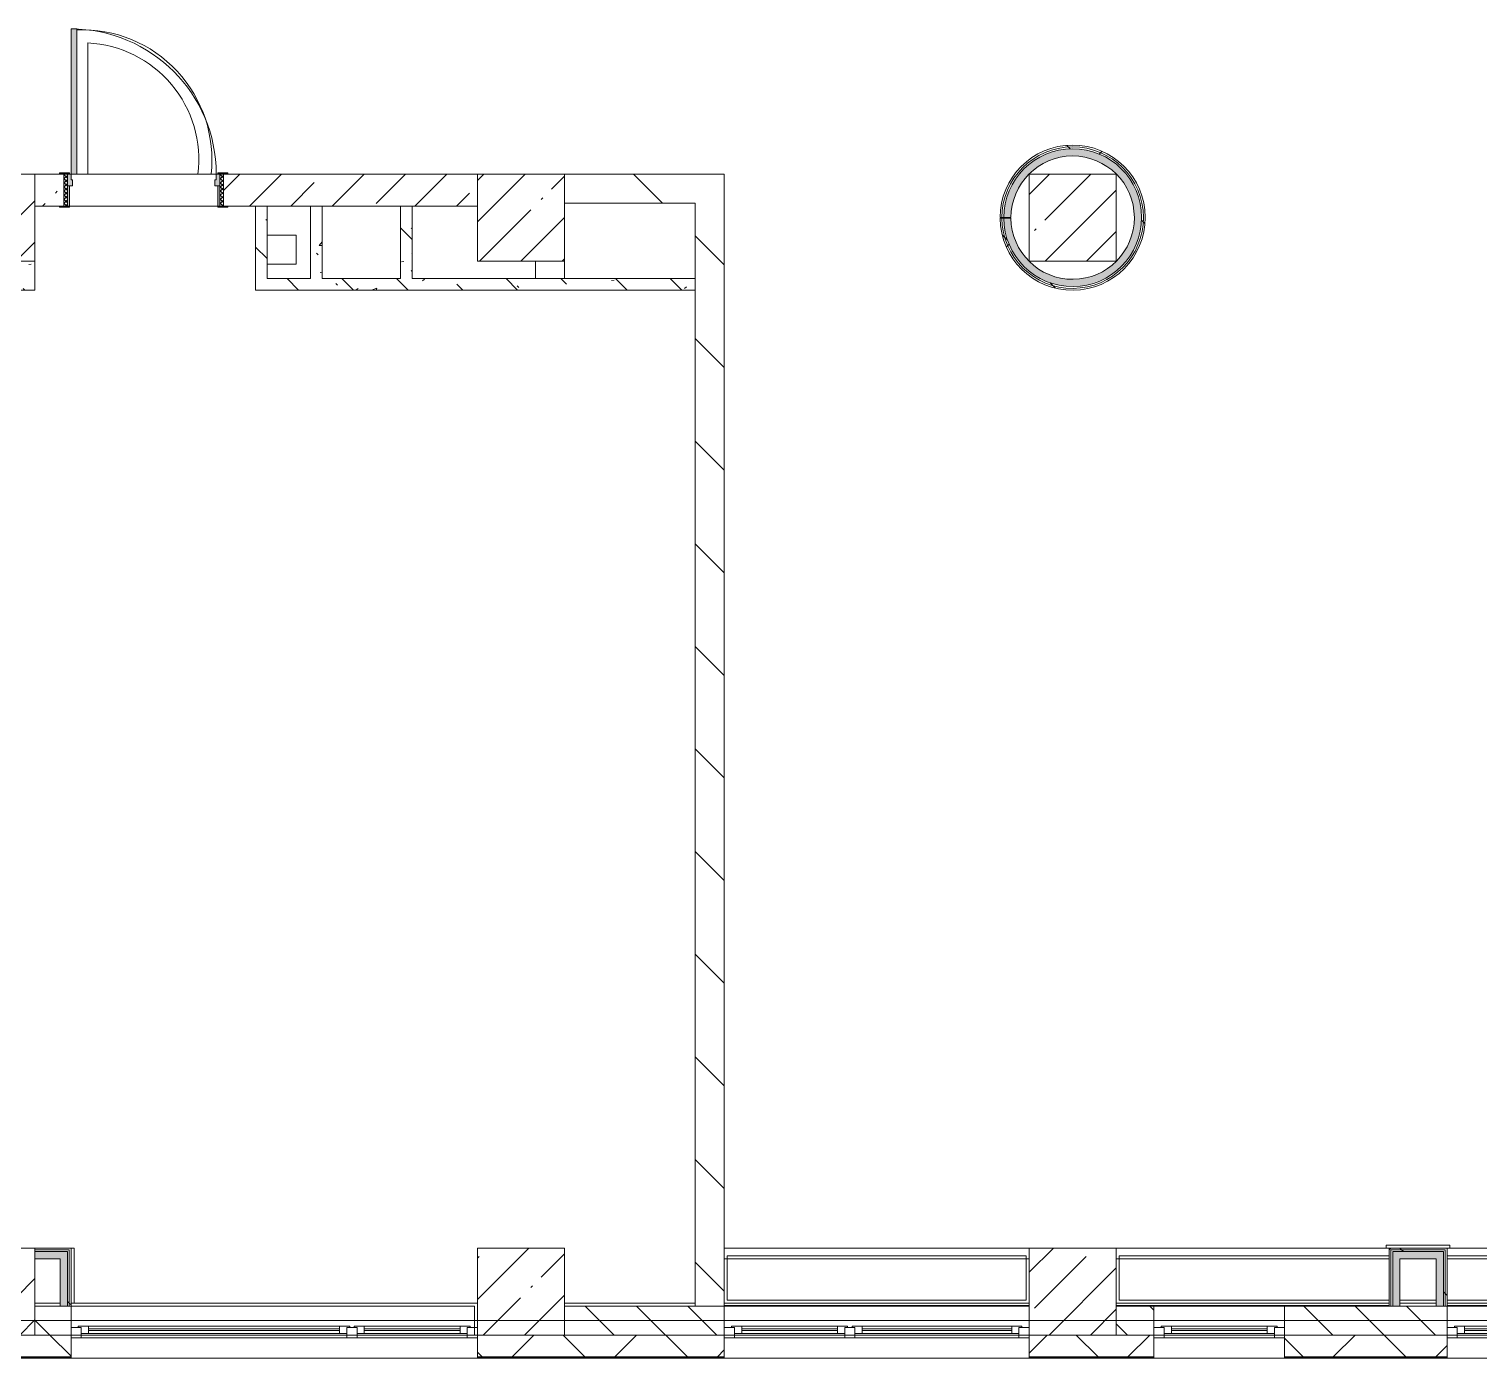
# Model space of a CAD drawing. Header units: millimetres. Extents: x 35143 to 244272, y -8553 to 29000.
# Drawn here: x 143382 to 153371, y -258 to 8900 of the extents above; entities that cross this region are included whole.
import ezdxf

# ---------------------------------------------------------------- set-up
doc = ezdxf.new("R2010")
doc.units = ezdxf.units.MM
for name, color, linetype, lineweight, true_color in [('A-DOOR-3', 7, 'Continuous', 5, 0xaaaaaa), ('A-DOOR-4', 7, 'Continuous', 5, 0xe2e2e2), ('A-DOOR-FRAM-3', 7, 'Continuous', 5, 0xe2e2e2), ('A-DOOR-FRAM-4', 7, 'Continuous', 5, 0xaaaaaa), ('A-FLOR-2', 7, 'Continuous', 5, 0xaaaaaa), ('I-WALL-3', 7, 'Continuous', 5, 0xe7e7e7), ('I-WALL-7', 7, 'Continuous', 5, 0x787878)]:
    doc.layers.add(name, color=color, linetype=linetype, lineweight=lineweight, true_color=true_color)
for name, color, linetype, lineweight in [('A-GLAZ-1', 7, 'Continuous', 5), ('A-WALL', 7, 'Continuous', 9), ('A-WALL-4', 7, 'Continuous', 5), ('I-WALL-5', 7, 'Continuous', 5), ('S-COLS-1', 7, 'Continuous', 5), ('Оси', 7, 'Continuous', 9)]:
    doc.layers.add(name, color=color, linetype=linetype, lineweight=lineweight)
pattern_1 = [(135, (117261.9, 0), (-353.553, -353.553), [])]
pattern_2 = [(135, (117261.88, 0), (-176.7767, -176.7767), [])]
pattern_3 = [(135, (117261.9, 0), (-377.171, -377.171), [533.4, -88.9, 17.78, -88.9]), (135, (117261.9, 376.94), (-377.171, -377.171), []), (50, (117261.9, 0), (637.6445, -55.787), [66.675, -733.425]), (355, (117261.9, 0), (-123.35, 668.699), [53.34, -586.74]), (100.451, (117315, -4.65), (514.299, 612.908), [56.665, -623.315]), (46.184, (117261.9, 177.8), (948.776, -147.15), [100.012, -1100.137]), (96.636, (117340.9, 165.5), (830.91, 865.997), [84.998, -934.973]), (351.184, (117261.9, 177.8), (830.918, 865.988), [80.01, -880.11]), (21, (117350.8, 133.35), (530.651, -357.928), [66.675, -733.425]), (326, (117350.8, 133.35), (216.308, 644.658), [53.34, -586.74]), (71.451, (117395, 103.5), (746.96, 286.724), [56.665, -623.315]), (37.5, (117261.88, 0), (10.8105, 295.9426), [16.764, -562.864, 16.764, -578.866, -588.962]), (37.5, (117261.88, 0), (10.8105, 295.9426), [-1175.258, 16.764, -572.198]), (7.5, (117261.88, 0), (233.869, 350.6318), [16.764, -322.834, 16.764, -549.529, -224.472]), (7.5, (117261.88, 0), (233.869, 350.6318), [-905.891, 16.764, -207.708]), (327.5, (117063.63, 0), (474.5678, -20.0513), [16.764, -205.486, 16.764, -676.656, -920.115]), (327.5, (117063.63, 0), (474.5678, -20.0513), [-915.67, 16.764, -903.351]), (317.5, (116974.73, 0), (518.452, 88.9934), [16.764, -272.161, 16.764, -443.738, -653.415]), (317.5, (116974.73, 0), (518.452, 88.9934), [-749.427, 16.764, -636.651])]
pattern_4 = [(45, (117261.9, 0), (-530.33, 530.33), []), (135, (117261.9, 0), (-530.33, -530.33), [])]

# ---------------------------------------------------------------- blocks, each defined once
blk = doc.blocks.new('BSC_Колонна _Прямоугольная - 600х600-23286269-2_1_2_птичка')
at = {"layer": 'S-COLS-1'}
h = blk.add_hatch(dxfattribs=at)
h.set_pattern_fill('FP_68', color=256, style=0, pattern_type=2)
h.set_pattern_definition([(45, (-29509.74, -7600), (-285.123, 285.123), []), (45, (-29224.6, -7600), (-285.123, 285.123), [504.031, -100.806, 16.764, -84.042])])
h.paths.add_polyline_path([(-300, -300), (300, -300), (300, 300), (-300, 300)])
for p, q in [((300, 300), (-300, 300)), ((-300, 300), (-300, -300)), ((300, -300), (300, 300)), ((-300, -300), (300, -300))]:
    blk.add_line(p, q, dxfattribs=at)
blk = doc.blocks.new('BSC_Колонна _Прямоугольная - 600х600-V73-2_1_2_птичка')
at = {"layer": 'S-COLS-1'}
h = blk.add_hatch(dxfattribs=at)
h.set_pattern_fill('FP_74', color=256, style=0, pattern_type=2)
h.set_pattern_definition([(45, (-25860, -200), (-285.123, 285.123), []), (45, (-25574.88, -200), (-285.123, 285.123), [504.031, -100.806, 16.764, -84.042])])
h.paths.add_polyline_path([(-105.1, -300), (300, -300), (300, 300), (-300, 300), (-300, -300)])
for p, q in [((300, 300), (-300, 300)), ((-300, 300), (-300, -300)), ((300, -300), (300, 300)), ((-300, -300), (300, -300))]:
    blk.add_line(p, q, dxfattribs=at)
blk = doc.blocks.new('BSC_Колонна _Прямоугольная - 600х600-V74-2_1_2_птичка')
at = {"layer": 'S-COLS-1'}
h = blk.add_hatch(dxfattribs=at)
h.set_pattern_fill('FP_75', color=256, style=0, pattern_type=2)
h.set_pattern_definition([(45, (-29509.74, -200), (-285.123, 285.123), []), (45, (-29224.6, -200), (-285.123, 285.123), [504.031, -100.806, 16.764, -84.042])])
h.paths.add_polyline_path([(-300, -300), (300, -300), (300, 300), (-300, 300)])
for p, q in [((300, 300), (-300, 300)), ((-300, 300), (-300, -300)), ((300, -300), (300, 300)), ((-300, -300), (300, -300))]:
    blk.add_line(p, q, dxfattribs=at)
blk = doc.blocks.new('BSC_Колонна _Прямоугольная - 600х600-V86-2_1_2_птичка')
at = {"layer": 'S-COLS-1'}
h = blk.add_hatch(dxfattribs=at)
h.set_pattern_fill('FP_91', color=256, style=0, pattern_type=2)
h.set_pattern_definition([(45, (-25860, -7600), (-285.123, 285.123), []), (45, (-25574.88, -7600), (-285.123, 285.123), [504.031, -100.806, 16.764, -84.042])])
h.paths.add_polyline_path([(-300, -300), (300, -300), (300, 300), (-300, 300), (-300, 150.3)])
for p, q in [((300, 300), (-300, 300)), ((-300, 300), (-300, -300)), ((300, -300), (300, 300)), ((-300, -300), (300, -300))]:
    blk.add_line(p, q, dxfattribs=at)
blk = doc.blocks.new('BSC_Колонна _Прямоугольная - 600х600-V103-2_1_2_птичка')
at = {"layer": 'S-COLS-1'}
h = blk.add_hatch(dxfattribs=at)
h.set_pattern_fill('FP_111', color=256, style=0, pattern_type=2)
h.set_pattern_definition([(45, (-33310, -7600), (-285.123, 285.123), []), (45, (-33024.88, -7600), (-285.123, 285.123), [504.031, -100.806, 16.764, -84.042])])
h.paths.add_polyline_path([(-135, -300), (300, -300), (300, 300), (-300, 300), (-300, -300)])
for p, q in [((300, 300), (-300, 300)), ((-300, 300), (-300, -300)), ((300, -300), (300, 300)), ((-300, -300), (300, -300))]:
    blk.add_line(p, q, dxfattribs=at)
blk = doc.blocks.new('BSC_Колонна _Прямоугольная - 600х600-V104-2_1_2_птичка')
at = {"layer": 'S-COLS-1'}
h = blk.add_hatch(dxfattribs=at)
h.set_pattern_fill('FP_112', color=256, style=0, pattern_type=2)
h.set_pattern_definition([(45, (-33310, -200), (-285.123, 285.123), []), (45, (-33024.88, -200), (-285.123, 285.123), [504.031, -100.806, 16.764, -84.042])])
h.paths.add_polyline_path([(-300, -300), (300, -300), (300, 300), (-300, 300)])
for p, q in [((300, 300), (-300, 300)), ((-300, 300), (-300, -300)), ((300, -300), (300, 300)), ((-300, -300), (300, -300))]:
    blk.add_line(p, q, dxfattribs=at)
blk = doc.blocks.new('120_Окно_СКБ_2Ст - 120_Окно_СКБ_2Ст 2100х2400 _мал створка справа_-22446225-2_1_2_птичка')
at = {"layer": 'A-GLAZ-1'}
for p, q in [((-1050, -127), (-1050, -57)), ((-1050, -57), (-980, -57)), ((1050, -57), (-1050, -57)), ((-980, -57), (-980, -127)), ((150, -87), (-980, -87)), ((-980, -87), (-980, -127)), ((-930, -137), (-930, -87)), ((100, -137), (100, -87)), ((150, -127), (150, -57)), ((150, -57), (220, -57)), ((150, -127), (150, -87)), ((220, -57), (220, -127)), ((980, -87), (220, -87)), ((220, -87), (220, -127)), ((270, -137), (270, -87)), ((930, -137), (930, -87)), ((980, -127), (980, -57)), ((980, -57), (1050, -57)), ((980, -127), (980, -87)), ((1050, -57), (1050, -127)), ((-980, -127), (-1050, -127)), ((-1050, -127), (-1000, -127)), ((-980, -127), (-1000, -127)), ((-1000, -127), (-1000, -137)), ((-1000, -137), (170, -137)), ((170, -137), (-1000, -137)), ((-930, -107), (100, -107)), ((100, -117), (-930, -117)), ((220, -127), (150, -127)), ((170, -127), (150, -127)), ((170, -127), (200, -127)), ((170, -137), (170, -127)), ((220, -127), (200, -127)), ((200, -127), (200, -137)), ((200, -137), (1000, -137)), ((1000, -137), (200, -137)), ((270, -107), (930, -107)), ((930, -117), (270, -117)), ((1050, -127), (980, -127)), ((1000, -127), (980, -127)), ((1000, -127), (1050, -127)), ((1000, -137), (1000, -127))]:
    blk.add_line(p, q, dxfattribs=at)
blk = doc.blocks.new('110_Дверь_СКБ_1Ст_Внутренняя1 - Д-4к_п__1100x2100h_Артистические EI30-V155-2_1_2_птичка')
at = {"layer": 'A-DOOR-3'}
h = blk.add_hatch(dxfattribs=at)
h.set_pattern_fill('FP_36', color=256, style=0, pattern_type=2)
h.set_pattern_definition([(135, (1751.41, 174.685), (-14.14214, -14.14214), []), (225, (1751.41, 174.685), (14.14214, -14.14214), [])])
h.paths.add_polyline_path([(562.5, -110), (562.5, 110), (537.5, 110), (537.5, -110)])
at = {"layer": 'A-DOOR-4'}
h = blk.add_hatch(color=256, dxfattribs=at)
h.paths.add_polyline_path([(537.5, 30), (537.5, 110), (512.5, 110), (512.5, 70), (502.5, 70), (502.5, 30)])
h.paths.add_polyline_path([(-477.5, 30), (-477.5, 70), (-487.5, 70), (-487.5, 110), (-512.5, 110), (-512.5, 30)])
at = {"layer": 'A-DOOR-FRAM-3'}
for points in [[(-447.5, 110), (-447.5, 1110), (-487.5, 1110), (-487.5, 110)], [(-497.5, 110), (-497.5, 118), (-567.5, 118), (-567.5, 110)], [(592.5, 110), (592.5, 118), (522.5, 118), (522.5, 110)], [(-497.5, -110), (-497.5, 30), (-512.5, 30), (-512.5, -110)], [(537.5, -110), (537.5, 30), (522.5, 30), (522.5, -110)], [(-497.5, -118), (-497.5, -110), (-567.5, -110), (-567.5, -118)], [(592.5, -118), (592.5, -110), (522.5, -110), (522.5, -118)]]:
    blk.add_hatch(color=256, dxfattribs=at).paths.add_polyline_path(points)
at = {"layer": 'A-DOOR-FRAM-4'}
h = blk.add_hatch(dxfattribs=at)
h.set_pattern_fill('FP_37', color=256, style=0, pattern_type=2)
h.set_pattern_definition([(45, (-371.384, 174.685), (-14.1421, 14.1421), []), (135, (-371.384, 174.685), (-14.1421, -14.1421), [])])
h.paths.add_polyline_path([(-512.5, -110), (-512.5, 110), (-537.5, 110), (-537.5, -110)])
at = {"layer": 'A-DOOR-3'}
for p, q in [((-487.5, 1110), (-487.5, 110)), ((-447.5, 1110), (-487.5, 1110)), ((-447.5, 110), (-447.5, 1110)), ((-487.5, 110), (-447.5, 110))]:
    blk.add_line(p, q, dxfattribs=at)
blk.add_arc((-487.5, 110), 1000, 360, 90, dxfattribs=at)
at = {"layer": 'A-DOOR-FRAM-4'}
for p, q in [((-497.5, 118), (-567.5, 118)), ((-567.5, 118), (-567.5, 110)), ((-567.5, 110), (-497.5, 110)), ((-512.5, 110), (-537.5, 110)), ((-537.5, 110), (-537.5, -110)), ((-487.5, 110), (-512.5, 110)), ((-512.5, 110), (-512.5, 30)), ((-512.5, -110), (-512.5, 110)), ((-497.5, 110), (-512.5, 110)), ((-512.5, 110), (-512.5, 109)), ((-512.5, 109), (-497.5, 109)), ((-497.5, 110), (-497.5, 118)), ((-497.5, 109), (-497.5, 110)), ((-487.5, 70), (-487.5, 110)), ((512.5, 110), (512.5, 70)), ((537.5, 110), (512.5, 110)), ((592.5, 118), (522.5, 118)), ((522.5, 118), (522.5, 110)), ((537.5, 110), (522.5, 110)), ((522.5, 110), (522.5, 109)), ((522.5, 110), (592.5, 110)), ((522.5, 109), (537.5, 109)), ((537.5, 30), (537.5, 110)), ((562.5, 110), (537.5, 110)), ((537.5, 110), (537.5, -110)), ((537.5, 109), (537.5, 110)), ((562.5, -110), (562.5, 110)), ((592.5, 110), (592.5, 118)), ((-512.5, 30), (-477.5, 30)), ((-497.5, 30), (-512.5, 30)), ((-512.5, 30), (-512.5, -110)), ((-497.5, -110), (-497.5, 30)), ((-477.5, 70), (-487.5, 70)), ((-477.5, 30), (-477.5, 70)), ((512.5, 70), (502.5, 70)), ((502.5, 70), (502.5, 30)), ((502.5, 30), (537.5, 30)), ((537.5, 30), (522.5, 30)), ((522.5, 30), (522.5, -110)), ((537.5, -110), (537.5, 30)), ((-497.5, -110), (-567.5, -110)), ((-567.5, -110), (-567.5, -118)), ((-567.5, -118), (-497.5, -118)), ((-537.5, -110), (-512.5, -110)), ((-512.5, -110), (-497.5, -110)), ((-497.5, -118), (-497.5, -110)), ((522.5, -110), (537.5, -110)), ((592.5, -110), (522.5, -110)), ((522.5, -110), (522.5, -118)), ((522.5, -118), (592.5, -118)), ((537.5, -110), (562.5, -110)), ((592.5, -118), (592.5, -110))]:
    blk.add_line(p, q, dxfattribs=at)
blk = doc.blocks.new('120_Окно_СКБ_2Ст - 120_Окно_СКБ_2Ст 2800х2500 4-24273432-2_1_2_птичка')
at = {"layer": 'A-GLAZ-1'}
for p, q in [((-1400, -127), (-1400, -57)), ((-1400, -57), (-1330, -57)), ((1400, -57), (-1400, -57)), ((-1330, -57), (-1330, -127)), ((-570, -87), (-1330, -87)), ((-1330, -87), (-1330, -127)), ((-1280, -137), (-1280, -87)), ((-620, -137), (-620, -87)), ((-570, -127), (-570, -57)), ((-570, -57), (-500, -57)), ((-570, -127), (-570, -87)), ((-500, -57), (-500, -127)), ((1330, -87), (-500, -87)), ((-500, -87), (-500, -127)), ((-450, -137), (-450, -87)), ((1280, -137), (1280, -87)), ((1330, -127), (1330, -57)), ((1330, -57), (1400, -57)), ((1330, -127), (1330, -87)), ((1400, -57), (1400, -127)), ((-1330, -127), (-1400, -127)), ((-1400, -127), (-1350, -127)), ((-1330, -127), (-1350, -127)), ((-1350, -127), (-1350, -137)), ((-1350, -137), (-550, -137)), ((-550, -137), (-1350, -137)), ((-1280, -107), (-620, -107)), ((-620, -117), (-1280, -117)), ((-500, -127), (-570, -127)), ((-550, -127), (-570, -127)), ((-550, -127), (-520, -127)), ((-550, -137), (-550, -127)), ((-500, -127), (-520, -127)), ((-520, -127), (-520, -137)), ((-520, -137), (1350, -137)), ((1350, -137), (-520, -137)), ((-450, -107), (1280, -107)), ((1280, -117), (-450, -117)), ((1400, -127), (1330, -127)), ((1350, -127), (1330, -127)), ((1350, -127), (1400, -127)), ((1350, -137), (1350, -127))]:
    blk.add_line(p, q, dxfattribs=at)
blk = doc.blocks.new('120_Окно_СКБ_1Ст - 120_Окно_СКБ_1Ст 900х2500_h_-V179-2_1_2_птичка')
at = {"layer": 'A-GLAZ-1'}
for p, q in [((-450, -127), (-450, -57)), ((-450, -57), (-380, -57)), ((450, -57), (-450, -57)), ((-380, -57), (-380, -127)), ((380, -87), (-380, -87)), ((-380, -87), (-380, -127)), ((-330, -137), (-330, -87)), ((330, -137), (330, -87)), ((380, -127), (380, -57)), ((380, -57), (450, -57)), ((380, -127), (380, -87)), ((450, -57), (450, -127)), ((-380, -127), (-450, -127)), ((-450, -127), (-400, -127)), ((-380, -127), (-400, -127)), ((-400, -127), (-400, -137)), ((-400, -137), (400, -137)), ((400, -137), (-400, -137)), ((-330, -107), (330, -107)), ((330, -117), (-330, -117)), ((450, -127), (380, -127)), ((400, -127), (380, -127)), ((400, -127), (450, -127)), ((400, -137), (400, -127))]:
    blk.add_line(p, q, dxfattribs=at)
blk = doc.blocks.new('Зашивка приборов отопления23 - Зашивка приборов отопления-33321838-2_1_2_птичка')
at = {"layer": 'A-WALL-4'}
for p, q in [((36640, 23400), (34540, 23400)), ((34540, 23079), (36640, 23079)), ((36640, 23079), (34540, 23079)), ((34540, 23004), (36640, 23004))]:
    blk.add_line(p, q, dxfattribs=at)
blk = doc.blocks.new('Зашивка приборов отопления24 - Зашивка приборов отопления-33321996-2_1_2_птичка')
at = {"layer": 'A-WALL-4'}
for p, q in [((36640, 23400), (34760, 23400)), ((34760, 23079), (36640, 23079)), ((36640, 23079), (34760, 23079)), ((34760, 23004), (36640, 23004))]:
    blk.add_line(p, q, dxfattribs=at)
blk = doc.blocks.new('Зашивка приборов отопления25 - Зашивка приборов отопления-33322064-2_1_2_птичка')
at = {"layer": 'A-WALL-4'}
for p, q in [((36640, 23400), (34540, 23400)), ((34540, 23104), (34540, 23079)), ((34540, 23079), (36640, 23079)), ((36640, 23079), (34540, 23079)), ((34540, 23079), (34540, 23004)), ((34540, 23004), (36640, 23004))]:
    blk.add_line(p, q, dxfattribs=at)

msp = doc.modelspace()

# ---------------------------------------------------------------- hatches: boundary and pattern name
at = {"layer": 'A-WALL-4'}
h = msp.add_hatch(dxfattribs=at)
h.set_pattern_fill('FP_97', color=256, style=0, pattern_type=2)
h.set_pattern_definition(pattern_2)
h.paths.add_polyline_path([(143671.6, -100), (143671.6, 100), (143421.9, 100), (143421.9, -100), (143480.5, -100)])
h = msp.add_hatch(dxfattribs=at)
h.set_pattern_fill('FP_97', color=256, style=0, pattern_type=2)
h.set_pattern_definition(pattern_2)
h.paths.add_polyline_path([(148171.9, -100), (148171.9, 100), (147071.6, 100), (147071.6, -100), (148118.1, -100)])
h = msp.add_hatch(dxfattribs=at)
h.set_pattern_fill('FP_97', color=256, style=0, pattern_type=2)
h.set_pattern_definition(pattern_2)
h.paths.add_polyline_path([(152291.9, -100), (153151.9, -100), (153151.9, 100), (152031.9, 100), (152031.9, -100)])
h.paths.add_polyline_path([(150871.9, -100), (151131.9, -100), (151131.9, 100), (150871.9, 100)])
h = msp.add_hatch(dxfattribs=at)
h.set_pattern_fill('FP_87', color=256, style=0, pattern_type=2)
h.set_pattern_definition([(45, (117261.9, 0), (-353.5534, 353.5534), []), (135, (117261.9, 0), (-353.5534, -353.5534), [])])
h.paths.add_polyline_path([(150271.9, -250), (151131.9, -250), (151131.9, -100), (150271.9, -100)])
h.paths.add_polyline_path([(156021.9, -250), (156021.9, -100), (155251.9, -100), (155251.9, -250), (156002, -250)])
h.paths.add_polyline_path([(148171.9, -250), (148171.9, -100), (146471.6, -100), (146471.6, -250), (148118.1, -250)])
h.paths.add_polyline_path([(152031.9, -250), (153151.9, -250), (153151.9, -100), (152031.9, -100)])
h.paths.add_polyline_path([(143671.6, -250), (143671.6, -100), (142071.9, -100), (142071.9, -250), (143480.5, -250)])
h.paths.add_polyline_path([(135596.6, -250), (136071.9, -250), (136071.9, -100), (135421.9, -100), (135421.9, -250)])
h.paths.add_polyline_path([(138871.9, -250), (139971.9, -250), (139971.9, -100), (138871.9, -100)])
h.paths.add_polyline_path([(134205.3, -250), (134521.9, -250), (134521.9, -100), (133371.9, -100), (133371.9, -250), (133741.5, -250)])
h.paths.add_polyline_path([(130271.9, -250), (130271.9, -100), (128921.9, -100), (128921.9, -250), (130031.5, -250)])
h.paths.add_polyline_path([(125393.9, -250), (125821.9, -250), (125821.9, -100), (121891.9, -100), (121891.9, -250), (124466.3, -250)])
h.paths.add_polyline_path([(120991.9, -250), (120991.9, -100), (117001.9, -100), (117001.9, -250), (120756.3, -250)])
at = {"layer": 'I-WALL-3'}
for points in [[(150594, 7125.5), (150669.8, 7135.2), (150774.1, 7171.9), (150811.7, 7190), (150874.3, 7233.7), (150929.1, 7286.9), (150974.6, 7348.2), (151009.8, 7415.9), (151033.6, 7488.5), (151045.5, 7563.9), (151045.2, 7640.2), (151032.6, 7715.5), (151008.2, 7787.8), (150972.4, 7855.3), (150900.7, 7940.7), (150871.2, 7968.9), (150808.2, 8012), (150739.1, 8044.6), (150665.8, 8065.6), (150590, 8074.7), (150513.7, 8071.4), (150436.9, 8055.2), (150367.6, 8028.8), (150301.5, 7990.6), (150242.5, 7942.2), (150191.9, 7885), (150151.1, 7820.5), (150121.3, 7750.2), (150103, 7676.1), (150096.9, 7600), (150146.9, 7600), (150153, 7671.7), (150175.1, 7750.3), (150200.7, 7807), (150241, 7866.7), (150290.7, 7918.7), (150348.5, 7961.6), (150436.9, 8001.5), (150481.6, 8015.3), (150553, 8024.6), (150624.9, 8021.7), (150695.3, 8006.7), (150762.2, 7980), (150823.6, 7942.5), (150877.8, 7895.1), (150923.2, 7839.2), (150967.9, 7750.3), (150982.7, 7708.7), (150995.2, 7637.8), (150995.5, 7565.8), (150983.7, 7494.8), (150960, 7426.8), (150925.2, 7363.8), (150871.8, 7300), (150826.5, 7259.7), (150765.4, 7221.6), (150698.8, 7194.4), (150628.5, 7178.8), (150556.6, 7175.3), (150485.1, 7183.9), (150416.2, 7204.6), (150351.7, 7236.5), (150271.9, 7301.1), (150243.3, 7330.5), (150202.5, 7389.8), (150172.3, 7455.2), (150153.6, 7524.7), (150146.9, 7596.4), (150096.9, 7595.9), (150103.7, 7519.9), (150122.6, 7445.9), (150153, 7375.9), (150194.4, 7311.7), (150245.4, 7255), (150304.9, 7207.1), (150371.3, 7169.4), (150442.8, 7142.9), (150517.7, 7128.1)], [(143596.9, 425), (143596.9, 475), (143421.9, 475), (143421.9, 425)], [(143596.9, 100), (143646.9, 100), (143646.9, 475), (143596.9, 475), (143596.9, 230.5)], [(152776.9, 100), (152826.9, 100), (152826.9, 475), (152776.9, 475), (152776.9, 230.5)], [(153076.9, 425), (153126.9, 425), (153126.9, 475), (152826.9, 475), (152826.9, 425)], [(153126.9, 100), (153126.9, 425), (153076.9, 425), (153076.9, 100)]]:
    msp.add_hatch(color=256, dxfattribs=at).paths.add_polyline_path(points)
at = {"layer": 'I-WALL-5'}
h = msp.add_hatch(dxfattribs=at)
h.set_pattern_fill('FP_187', color=256, style=0, pattern_type=2)
h.set_pattern_definition(pattern_4)
h.paths.add_polyline_path([(150575.1, 7100), (150653.2, 7106.7), (150729.2, 7125.4), (150827.3, 7171.9), (150868, 7197.1), (150927.3, 7248.3), (150977.9, 7308.2), (151018.5, 7375.2), (151048.1, 7447.7), (151066.1, 7524), (151071.9, 7602.1), (151065.4, 7680.2), (151046.8, 7756.3), (151016.6, 7828.6), (150975.4, 7895.3), (150900.7, 7974.7), (150864.6, 8005.4), (150797.6, 8046.1), (150725.2, 8075.9), (150648.9, 8094), (150570.8, 8100), (150492.7, 8093.7), (150416.6, 8075.3), (150344.2, 8045.2), (150277.5, 8004.1), (150217.9, 7953.2), (150167.1, 7893.5), (150126.2, 7826.7), (150095.3, 7750.3), (150078, 7678.1), (150071.9, 7600), (150084.4, 7600), (150090.7, 7678.1), (150109.4, 7754.2), (150140.1, 7826.3), (150181.9, 7892.5), (150233.8, 7951.2), (150294.4, 8000.8), (150362.2, 8040.1), (150436.9, 8068.3), (150512.2, 8083.8), (150590.4, 8087.1), (150668.2, 8077.9), (150743.5, 8056.3), (150814.4, 8022.9), (150900.7, 7957.9), (150935.7, 7924.5), (150983, 7862), (151019.7, 7792.8), (151044.7, 7718.5), (151057.6, 7641.3), (151058, 7562.9), (151045.7, 7485.5), (151021.3, 7411.1), (150985.2, 7341.5), (150938.5, 7278.7), (150882.3, 7224.1), (150802.8, 7171.9), (150747.5, 7145.2), (150672.3, 7123), (150594.6, 7113), (150516.3, 7115.7), (150436.9, 7131.8), (150341.7, 7171.9), (150297.9, 7196.8), (150236.8, 7245.9), (150184.4, 7304.1), (150142, 7370), (150110.7, 7441.9), (150091.4, 7517.8), (150084.4, 7595.8), (150071.9, 7595.7), (150078.7, 7517.7), (150097.6, 7441.6), (150128.2, 7369.5), (150169.7, 7303), (150221, 7243.8), (150280.9, 7193.4), (150348, 7152.9), (150436.9, 7119.6), (150496.9, 7105.6)])
h = msp.add_hatch(dxfattribs=at)
h.set_pattern_fill('FP_187', color=256, style=0, pattern_type=2)
h.set_pattern_definition(pattern_4)
h.paths.add_polyline_path([(150594.6, 7113), (150672.3, 7123), (150747.5, 7145.2), (150818, 7179.2), (150900.7, 7241.9), (150938.5, 7278.7), (150985.2, 7341.5), (151021.3, 7411.1), (151045.7, 7485.5), (151058, 7562.9), (151057.6, 7641.3), (151034, 7750.3), (151019.7, 7792.8), (150983, 7862), (150935.7, 7924.5), (150879, 7978.6), (150814.4, 8022.9), (150743.5, 8056.3), (150668.2, 8077.9), (150590.4, 8087.1), (150512.2, 8083.8), (150435.4, 8068), (150362.2, 8040.1), (150294.4, 8000.8), (150233.8, 7951.2), (150181.9, 7892.5), (150140.1, 7826.3), (150108.5, 7750.3), (150090.7, 7678.1), (150084.4, 7600), (150096.9, 7600), (150103, 7676.1), (150121.3, 7750.3), (150151.1, 7820.5), (150191.9, 7885), (150242.5, 7942.2), (150301.5, 7990.6), (150367.6, 8028.8), (150438.9, 8056), (150513.7, 8071.4), (150590, 8074.7), (150665.8, 8065.6), (150739.1, 8044.6), (150808.2, 8012), (150871.2, 7968.9), (150926.4, 7916.2), (150972.4, 7855.3), (151008.2, 7787.8), (151032.6, 7715.5), (151045.2, 7640.2), (151045.5, 7563.9), (151033.6, 7488.5), (151009.8, 7415.9), (150974.6, 7348.2), (150929.1, 7286.9), (150874.3, 7233.7), (150811.7, 7190), (150743, 7156.9), (150669.8, 7135.2), (150594, 7125.5), (150517.7, 7128.1), (150436.9, 7145.1), (150367, 7171.9), (150304.9, 7207.1), (150245.4, 7255), (150194.4, 7311.7), (150153, 7375.9), (150122.6, 7445.9), (150103.7, 7519.9), (150096.9, 7595.9), (150084.4, 7595.8), (150091.4, 7517.8), (150110.7, 7441.9), (150142, 7370), (150184.4, 7304.1), (150236.8, 7245.9), (150297.9, 7196.8), (150366, 7158.1), (150439.4, 7130.8), (150516.3, 7115.7)])
h = msp.add_hatch(dxfattribs=at)
h.set_pattern_fill('FP_95', color=256, style=0, pattern_type=2)
h.set_pattern_definition([(45, (117261.88, 0), (-285.123, 285.123), []), (45, (117547, 0), (-285.123, 285.123), [504.031, -100.806, 16.764, -84.042])])
h.paths.add_polyline_path([(145321.9, 7680), (146471.6, 7680), (146471.6, 7900), (144721.9, 7900), (144721.9, 7680), (145021.9, 7680)])
h.paths.add_polyline_path([(143591.9, 7680), (143621.9, 7680), (143621.9, 7900), (143421.9, 7900), (143421.9, 7680)])
h = msp.add_hatch(dxfattribs=at)
h.set_pattern_fill('FP_98', color=256, style=0, pattern_type=2)
h.set_pattern_definition(pattern_1)
h.paths.add_polyline_path([(147971.9, 7700), (148171.9, 7700), (148171.9, 7900), (147071.6, 7900), (147071.6, 7700), (147654.3, 7700)])
h = msp.add_hatch(dxfattribs=at)
h.set_pattern_fill('FP_98', color=256, style=0, pattern_type=2)
h.set_pattern_definition(pattern_1)
h.paths.add_polyline_path([(148171.9, 100), (148171.9, 7700), (147971.9, 7700), (147971.9, 100), (148118.1, 100)])
h = msp.add_hatch(dxfattribs=at)
h.set_pattern_fill('FP_187', color=256, style=0, pattern_type=2)
h.set_pattern_definition(pattern_4)
h.paths.add_polyline_path([(143659.4, 100), (143671.9, 100), (143671.9, 500), (143659.4, 500), (143659.4, 230.5)])
h = msp.add_hatch(dxfattribs=at)
h.set_pattern_fill('FP_187', color=256, style=0, pattern_type=2)
h.set_pattern_definition(pattern_4)
h.paths.add_polyline_path([(152764.4, 100), (152764.4, 500), (152751.9, 500), (152755.7, 100)])
h = msp.add_hatch(dxfattribs=at)
h.set_pattern_fill('FP_187', color=256, style=0, pattern_type=2)
h.set_pattern_definition(pattern_4)
h.paths.add_polyline_path([(152764.4, 487.5), (153151.9, 487.5), (153151.9, 500), (152764.4, 500)])
h = msp.add_hatch(dxfattribs=at)
h.set_pattern_fill('FP_187', color=256, style=0, pattern_type=2)
h.set_pattern_definition(pattern_4)
h.paths.add_polyline_path([(143646.9, 100), (143659.4, 100), (143659.4, 487.5), (143646.9, 487.5), (143646.9, 230.5)])
h = msp.add_hatch(dxfattribs=at)
h.set_pattern_fill('FP_187', color=256, style=0, pattern_type=2)
h.set_pattern_definition(pattern_4)
h.paths.add_polyline_path([(153126.9, 475), (153139.4, 475), (153139.4, 487.5), (152776.9, 487.5), (152776.9, 475), (152826.9, 475)])
h = msp.add_hatch(dxfattribs=at)
h.set_pattern_fill('FP_187', color=256, style=0, pattern_type=2)
h.set_pattern_definition(pattern_4)
h.paths.add_polyline_path([(153126.9, 100), (153139.4, 100), (153139.4, 475), (153126.9, 475), (153126.9, 230.5)])
h = msp.add_hatch(dxfattribs=at)
h.set_pattern_fill('FP_187', color=256, style=0, pattern_type=2)
h.set_pattern_definition(pattern_4)
h.paths.add_polyline_path([(153151.9, 100), (153151.9, 487.5), (153139.4, 487.5), (153139.4, 100)])
at = {"layer": 'I-WALL-7'}
h = msp.add_hatch(dxfattribs=at)
h.set_pattern_fill('FP_104', color=256, style=0, pattern_type=2)
h.set_pattern_definition(pattern_3)
h.paths.add_polyline_path([(145021.9, 7100), (145021.9, 7680), (144941.9, 7680), (144941.9, 7100)])
h = msp.add_hatch(dxfattribs=at)
h.set_pattern_fill('FP_104', color=256, style=0, pattern_type=2)
h.set_pattern_definition(pattern_3)
h.paths.add_polyline_path([(145401.9, 7180), (145401.9, 7680), (145321.9, 7680), (145321.9, 7180)])
h = msp.add_hatch(dxfattribs=at)
h.set_pattern_fill('FP_104', color=256, style=0, pattern_type=2)
h.set_pattern_definition(pattern_3)
h.paths.add_polyline_path([(146021.6, 7180), (146021.6, 7680), (145941.6, 7680), (145941.6, 7180)])
h = msp.add_hatch(dxfattribs=at)
h.set_pattern_fill('FP_104', color=256, style=0, pattern_type=2)
h.set_pattern_definition(pattern_3)
h.paths.add_polyline_path([(143421.9, 7100), (143421.9, 7300), (143341.9, 7300), (143341.9, 7100)])
h = msp.add_hatch(dxfattribs=at)
h.set_pattern_fill('FP_104', color=256, style=0, pattern_type=2)
h.set_pattern_definition(pattern_3)
h.paths.add_polyline_path([(147971.9, 7100), (147971.9, 7180), (145021.9, 7180), (145021.9, 7100), (147654.3, 7100)])

# ---------------------------------------------------------------- linework, layer by layer
at = {"layer": 'A-FLOR-2'}
for p, q in [((143786.9, 7900), (143786.9, 8804)), ((144671.9, 7900), (143711.9, 7900)), ((145021.9, 7480), (145221.6, 7480)), ((145221.6, 7480), (145221.6, 7280)), ((145221.6, 7280), (145021.9, 7280)), ((143671.9, 500), (143691.9, 500)), ((143691.9, 500), (143691.9, 120)), ((152730.9, 500), (152730.9, 520)), ((152730.9, 520), (153170.9, 520)), ((153170.9, 520), (153170.9, 500)), ((148191.9, 445), (148191.9, 140)), ((150251.9, 445), (148191.9, 445)), ((150251.9, 140), (150251.9, 445)), ((152751.9, 445), (150891.9, 445)), ((150891.9, 445), (150891.9, 140)), ((155511.9, 445), (153151.9, 445)), ((148191.9, 140), (150251.9, 140)), ((150891.9, 140), (152751.9, 140)), ((152826.9, 140), (153076.9, 140)), ((153151.9, 140), (155231.9, 140))]:
    msp.add_line(p, q, dxfattribs=at)
for radius, start, end in [(895, 353.58484, 92.24174), (805, 352.86408, 87.15183)]:
    msp.add_arc((143746.9, 8000), radius, start, end, dxfattribs=at)
at = {"layer": 'A-WALL'}
for p, q in [((145021.9, 7680), (144941.9, 7680)), ((145401.9, 7680), (145321.9, 7680)), ((146871.6, 7180), (147071.6, 7180)), ((143659.4, 487.5), (143421.9, 487.5)), ((143646.9, 475), (143421.9, 475)), ((143646.9, 100), (143646.9, 475)), ((143659.4, 100), (143659.4, 487.5)), ((152764.4, 487.5), (152764.4, 100)), ((153139.4, 487.5), (152764.4, 487.5)), ((152776.9, 475), (152776.9, 100)), ((153126.9, 475), (152776.9, 475)), ((153126.9, 100), (153126.9, 475)), ((153139.4, 100), (153139.4, 487.5)), ((147971.9, 100), (148171.9, 100)), ((143421.9, -100), (143671.6, -100)), ((147071.6, -100), (148171.9, -100)), ((150871.9, -100), (151131.9, -100)), ((152031.9, -100), (153151.9, -100)), ((142071.9, -250), (143671.6, -250)), ((142071.9, -253), (143671.6, -253)), ((146471.6, -250), (148171.9, -250)), ((146471.6, -253), (148171.9, -253)), ((150271.9, -250), (151131.9, -250)), ((150271.9, -253), (151131.9, -253)), ((152031.9, -250), (153151.9, -250)), ((152031.9, -253), (153151.9, -253))]:
    msp.add_line(p, q, dxfattribs=at)
for radius in [487.5, 475]:
    msp.add_arc((150571.9, 7600), radius, 180.49142, 180, dxfattribs=at)
at = {"layer": 'A-WALL-4'}
for p, q in [((143596.9, 100), (143421.9, 100)), ((143671.6, -258), (143671.6, 100)), ((143671.9, 100), (146451.6, 100)), ((146451.6, -100), (146451.6, 100)), ((147971.9, 100), (147071.6, 100)), ((148171.9, -258), (148171.9, 100)), ((148171.9, 100), (150271.9, 100)), ((150871.9, 100), (155231.9, 100)), ((151131.9, -258), (151131.9, 100)), ((152031.9, 100), (152031.9, -258)), ((153151.9, -258), (153151.9, 100)), ((146471.6, -100), (146471.6, -258)), ((150271.9, -100), (150271.9, -258)), ((151131.9, -100), (155251.9, -100)), ((156021.9, -258), (138871.9, -258))]:
    msp.add_line(p, q, dxfattribs=at)
at = {"layer": 'I-WALL-5'}
for p, q in [((143591.9, 7900), (143421.9, 7900)), ((146471.6, 7900), (144751.9, 7900)), ((148171.9, 7900), (147071.6, 7900)), ((148171.9, 100), (148171.9, 7900)), ((147071.6, 7700), (147971.9, 7700)), ((147971.9, 7700), (147971.9, 100)), ((143421.9, 7680), (143591.9, 7680)), ((144681.9, 7680), (143661.9, 7680)), ((144751.9, 7680), (144941.9, 7680)), ((144941.9, 7680), (144941.9, 7100)), ((145021.9, 7680), (145321.9, 7680)), ((145021.9, 7180), (145021.9, 7680)), ((145321.9, 7680), (145321.9, 7180)), ((145401.9, 7680), (146471.6, 7680)), ((145401.9, 7180), (145401.9, 7680)), ((145941.6, 7680), (145941.6, 7180)), ((146021.6, 7180), (146021.6, 7680)), ((150071.9, 7600), (150146.9, 7600)), ((150146.9, 7596.4), (150071.9, 7595.7)), ((143421.9, 7100), (143421.9, 7300)), ((146871.6, 7300), (146871.6, 7180)), ((147071.6, 7180), (147071.6, 7300)), ((142291.9, 7100), (143421.9, 7100)), ((144941.9, 7100), (147971.9, 7100)), ((145321.9, 7180), (145021.9, 7180)), ((145941.6, 7180), (145401.9, 7180)), ((146871.6, 7180), (146021.6, 7180)), ((147971.9, 7180), (147071.6, 7180)), ((143671.9, 500), (143421.9, 500)), ((143671.9, 100), (143671.9, 500)), ((152751.9, 500), (152751.9, 100)), ((153151.9, 500), (152751.9, 500)), ((153151.9, 100), (153151.9, 500)), ((143421.9, 425), (143596.9, 425)), ((143596.9, 425), (143596.9, 100)), ((152826.9, 100), (152826.9, 425)), ((152826.9, 425), (153076.9, 425)), ((153076.9, 425), (153076.9, 100)), ((143421.9, 120), (143596.9, 120)), ((143596.9, 100), (143671.9, 100)), ((143671.2, 120), (146471.6, 120)), ((147071.6, 120), (147971.9, 120)), ((148171.9, 120), (150271.9, 120)), ((150871.9, 120), (152752.5, 120)), ((152826.9, 120), (153076.9, 120)), ((153151.1, 120), (155231.9, 120)), ((146471.6, -100), (143671.6, -100)), ((150271.9, -100), (148171.9, -100))]:
    msp.add_line(p, q, dxfattribs=at)
for radius in [500, 425]:
    msp.add_arc((150571.9, 7600), radius, 180.49142, 180, dxfattribs=at)
at = {"layer": 'Оси'}
msp.add_line((143251.9, 0), (155751.9, 0), dxfattribs=at)

# ---------------------------------------------------------------- block references
at = {"layer": 'A-DOOR-3'}
msp.add_blockref('110_Дверь_СКБ_1Ст_Внутренняя1 - Д-4к_п__1100x2100h_Артистические EI30-V155-2_1_2_птичка', (144159.4, 7790), dxfattribs=at)
at = {"layer": 'A-GLAZ-1', "rotation": 180}
for name, p in [('120_Окно_СКБ_2Ст - 120_Окно_СКБ_2Ст 2800х2500 4-24273432-2_1_2_птичка', (145071.6, -175)), ('120_Окно_СКБ_2Ст - 120_Окно_СКБ_2Ст 2100х2400 _мал створка справа_-22446225-2_1_2_птичка', (149221.9, -175)), ('120_Окно_СКБ_1Ст - 120_Окно_СКБ_1Ст 900х2500_h_-V179-2_1_2_птичка', (151581.9, -175)), ('120_Окно_СКБ_2Ст - 120_Окно_СКБ_2Ст 2100х2400 _мал створка справа_-22446225-2_1_2_птичка', (154201.9, -175))]:
    msp.add_blockref(name, p, dxfattribs=at)
at = {"layer": 'A-WALL-4', "rotation": 180}
for name, p in [('Зашивка приборов отопления23 - Зашивка приборов отопления-33321838-2_1_2_птичка', (184811.9, 23504)), ('Зашивка приборов отопления24 - Зашивка приборов отопления-33321996-2_1_2_птичка', (187511.9, 23504)), ('Зашивка приборов отопления25 - Зашивка приборов отопления-33322064-2_1_2_птичка', (189791.9, 23504))]:
    msp.add_blockref(name, p, dxfattribs=at)
at = {"layer": 'S-COLS-1'}
for name, p in [('BSC_Колонна _Прямоугольная - 600х600-V86-2_1_2_птичка', (143121.9, 7600)), ('BSC_Колонна _Прямоугольная - 600х600-23286269-2_1_2_птичка', (146771.6, 7600)), ('BSC_Колонна _Прямоугольная - 600х600-V103-2_1_2_птичка', (150571.9, 7600)), ('BSC_Колонна _Прямоугольная - 600х600-V73-2_1_2_птичка', (143121.9, 200)), ('BSC_Колонна _Прямоугольная - 600х600-V74-2_1_2_птичка', (146771.6, 200)), ('BSC_Колонна _Прямоугольная - 600х600-V104-2_1_2_птичка', (150571.9, 200))]:
    msp.add_blockref(name, p, dxfattribs=at)

doc.saveas('drawing.dxf')
